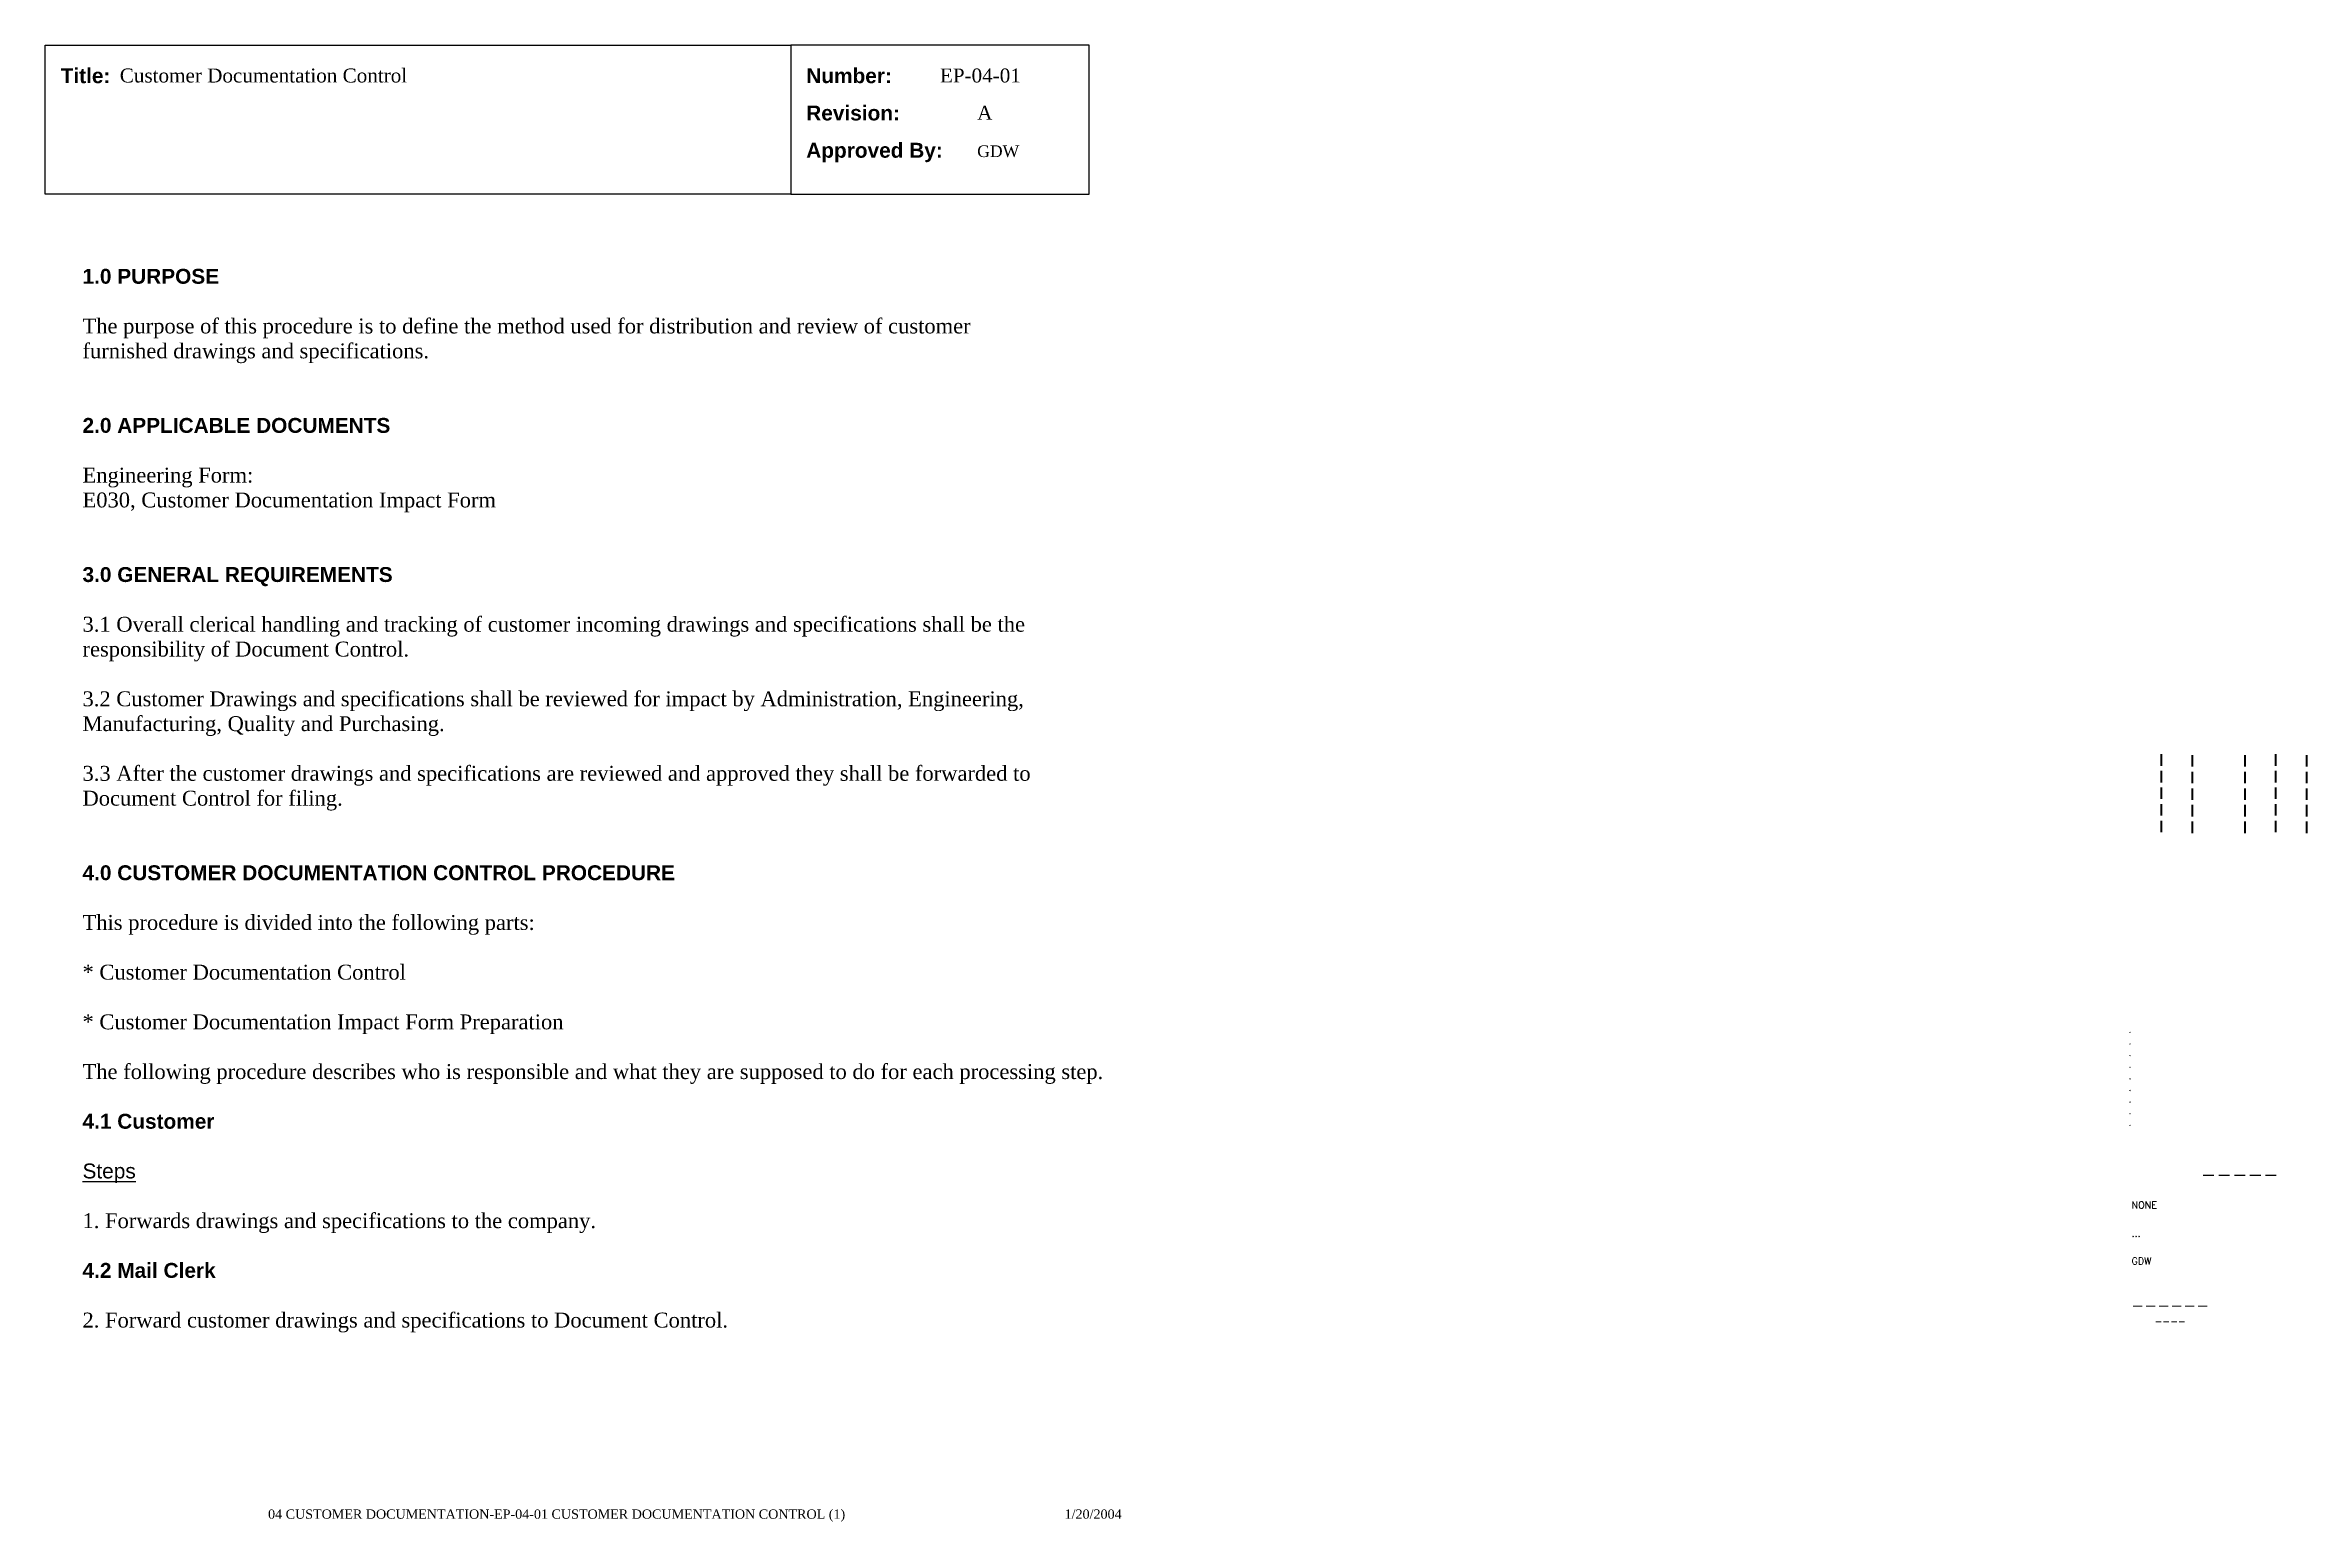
# Paper-space layout 'EP-04-01 Customer Documentation Control (1)' of a CAD drawing. Header units: inches. Extents: x 1 to 31.3, y 0.2 to 20.
import ezdxf
from ezdxf.enums import TextEntityAlignment as Align

# ---------------------------------------------------------------- set-up
doc = ezdxf.new("R2010")
doc.units = ezdxf.units.IN
doc.header["$MEASUREMENT"] = 0
doc.layers.add('TitleBlock_Attributes', color=40, linetype='Continuous', plot=False)
doc.layers.add('TitleBlock_Atts_Print', color=1, linetype='Continuous')
doc.styles.get("Standard").update_dxf_attribs({"font": 'simplex.shx'})
doc.styles.add('style1', font='TIMES.TTF')
doc.styles.add('styleAtt', font='TIMES.TTF')
doc.styles.add('TBBIGTEXT', font='complex.shx')

# ---------------------------------------------------------------- blocks, each defined once
blk = doc.blocks.new('Test1')
at = {"layer": 'TitleBlock_Attributes', "style": 'TBBIGTEXT', "width": 0.8}
for tag, p, height in [('SideLine1', (29.492, 9.408), 0.25), ('SideLine2', (29.906, 9.396), 0.25), ('SideLine3', (30.612, 9.396), 0.25), ('SideLine4', (31.026, 9.408), 0.25), ('SideLine5', (31.44, 9.396), 0.25), ('File-Layout', (28.803, 3.641), 0.125)]:
    blk.add_attdef(tag, p, '', height=height, rotation=90, dxfattribs=at)
at = {"layer": 'TitleBlock_Attributes'}
for tag, p, height in [('REV1', (28.947, 6.754), 0.0625), ('REV2', (28.947, 6.598), 0.0625), ('REV3', (28.947, 6.442), 0.0625), ('REV4', (28.947, 6.286), 0.0625), ('REV5', (28.947, 6.13), 0.0625), ('REV6', (28.947, 5.974), 0.0625), ('REV7', (28.947, 5.818), 0.0625), ('REV8', (28.947, 5.662), 0.0625), ('REV9', (28.947, 5.506), 0.0625), ('SCALE', (28.983, 4.394), 0.0938), ('INCHARGE', (28.983, 4.016), 0.0938), ('DRW', (28.983, 3.641), 0.0938)]:
    blk.add_attdef(tag, p, '', height=height, dxfattribs=at)
at = {"layer": 'TitleBlock_Attributes', "style": 'TBBIGTEXT'}
for tag, height, p in [('PROJNUM', 0.188, (30.434, 4.761)), ('DWG_NUM', 0.156, (31.168, 4.127)), ('CUSTOMER', 0.156, (29.501, 3.017)), ('LOCATION', 0.0938, (29.501, 2.835)), ('DESC_1', 0.188, (29.501, 2.412)), ('DESC_2', 0.188, (29.501, 2.1)), ('DESC_3', 0.188, (29.501, 1.787))]:
    blk.add_attdef(tag, text='', height=height, dxfattribs=at).set_placement(p, align=Align.CENTER)
at = {"layer": 'TitleBlock_Attributes'}
blk.add_attdef('DRW_DATE', text='', height=0.0938, dxfattribs=at).set_placement((31.149, 3.648), align=Align.CENTER)

psp = doc.layouts.new('EP-04-01 Customer Documentation Control (1)')

# ---------------------------------------------------------------- linework, layer by layer
for points in [[(1, 20), (11, 20), (11, 18), (1, 18)], [(11, 18), (15, 18), (15, 20), (11, 20)]]:
    psp.add_lwpolyline(points, close=True)

# ---------------------------------------------------------------- block references
ref = psp.add_blockref('Test1', (0, 0))
ref.add_attrib('CUSTOMER', '------', dxfattribs={"layer": 'TitleBlock_Attributes', "height": 0.1562, "style": 'TBBIGTEXT'}).set_placement((29.501, 3.017), align=Align.CENTER)
ref.add_attrib('LOCATION', '----', dxfattribs={"layer": 'TitleBlock_Attributes', "height": 0.0938, "style": 'TBBIGTEXT'}).set_placement((29.501, 2.835), align=Align.CENTER)
ref.add_attrib('DESC_1', 'Customer Documentation Control', (2, 19.5), dxfattribs={"layer": 'TitleBlock_Atts_Print', "height": 0.1875, "style": 'styleAtt'})
ref.add_attrib('DESC_2', 'EP-04-01', (13, 19.5), dxfattribs={"layer": 'TitleBlock_Atts_Print', "height": 0.1875, "style": 'styleAtt'})
ref.add_attrib('DESC_3', 'A', (13.5, 19), dxfattribs={"layer": 'TitleBlock_Atts_Print', "height": 0.188, "style": 'styleAtt'})
ref.add_attrib('PROJNUM', '-----', dxfattribs={"layer": 'TitleBlock_Attributes', "height": 0.1875, "style": 'TBBIGTEXT'}).set_placement((30.434, 4.761), align=Align.CENTER)
ref.add_attrib('DWG_NUM', 'GDW', (13.5, 18.5), dxfattribs={"layer": 'TitleBlock_Atts_Print', "height": 0.1562, "style": 'styleAtt'})
ref.add_attrib('DRW_DATE', '1/20/2004', dxfattribs={"layer": 'TitleBlock_Atts_Print', "height": 0.125, "style": 'styleAtt'}).set_placement((15.055, 0.232), align=Align.CENTER)
ref.add_attrib('DRW', 'GDW', (28.983, 3.641), dxfattribs={"layer": 'TitleBlock_Attributes', "height": 0.0938})
ref.add_attrib('INCHARGE', '...', (28.983, 4.016), dxfattribs={"layer": 'TitleBlock_Attributes', "height": 0.0938})
ref.add_attrib('SCALE', 'NONE', (28.983, 4.394), dxfattribs={"layer": 'TitleBlock_Attributes', "height": 0.0938})
ref.add_attrib('REV1', '.', (28.947, 6.754), dxfattribs={"layer": 'TitleBlock_Attributes', "height": 0.0625})
ref.add_attrib('REV2', '.', (28.947, 6.598), dxfattribs={"layer": 'TitleBlock_Attributes', "height": 0.0625})
ref.add_attrib('REV3', '.', (28.947, 6.442), dxfattribs={"layer": 'TitleBlock_Attributes', "height": 0.0625})
ref.add_attrib('REV4', '.', (28.947, 6.286), dxfattribs={"layer": 'TitleBlock_Attributes', "height": 0.0625})
ref.add_attrib('REV5', '.', (28.947, 6.13), dxfattribs={"layer": 'TitleBlock_Attributes', "height": 0.0625})
ref.add_attrib('REV6', '.', (28.947, 5.974), dxfattribs={"layer": 'TitleBlock_Attributes', "height": 0.0625})
ref.add_attrib('REV7', '.', (28.947, 5.818), dxfattribs={"layer": 'TitleBlock_Attributes', "height": 0.0625})
ref.add_attrib('REV8', '.', (28.947, 5.662), dxfattribs={"layer": 'TitleBlock_Attributes', "height": 0.0625})
ref.add_attrib('REV9', '.', (28.947, 5.506), dxfattribs={"layer": 'TitleBlock_Attributes', "height": 0.0625})
ref.add_attrib('SideLine1', '-----', (29.492, 9.408), dxfattribs={"layer": 'TitleBlock_Attributes', "height": 0.25, "rotation": 90, "style": 'TBBIGTEXT', "width": 0.8})
ref.add_attrib('SideLine2', '-----', (29.906, 9.396), dxfattribs={"layer": 'TitleBlock_Attributes', "height": 0.25, "rotation": 90, "style": 'TBBIGTEXT', "width": 0.8})
ref.add_attrib('SideLine3', '-----', (30.612, 9.396), dxfattribs={"layer": 'TitleBlock_Attributes', "height": 0.25, "rotation": 90, "style": 'TBBIGTEXT', "width": 0.8})
ref.add_attrib('SideLine4', '-----', (31.026, 9.408), dxfattribs={"layer": 'TitleBlock_Attributes', "height": 0.25, "rotation": 90, "style": 'TBBIGTEXT', "width": 0.8})
ref.add_attrib('SideLine5', '-----', (31.44, 9.396), dxfattribs={"layer": 'TitleBlock_Attributes', "height": 0.25, "rotation": 90, "style": 'TBBIGTEXT', "width": 0.8})
ref.add_attrib('File-Layout', '04 CUSTOMER DOCUMENTATION-EP-04-01 CUSTOMER DOCUMENTATION CONTROL (1)', dxfattribs={"layer": 'TitleBlock_Atts_Print', "height": 0.125, "style": 'styleAtt'}).set_placement((7.859, 0.232), align=Align.CENTER)

# ---------------------------------------------------------------- texts
at = {"color": 5, "char_height": 0.2, "width": 2, "attachment_point": 1, "line_spacing_factor": 1.5, "style": 'style1'}
for s, insert in [('{\\fArial|b1|i0|c0|p34;Title:}', (1.207, 19.691)), ('{\\fArial|b1|i0|c0|p34;Number:\\PRevision:\\PApproved By:}', (11.207, 19.691))]:
    psp.add_mtext(s, dxfattribs=dict(at, insert=insert))
at = {"color": 5, "insert": (1.5, 17), "char_height": 0.2, "width": 13, "attachment_point": 1, "style": 'style1'}
psp.add_mtext('{\\fArial|b1|i0|c0|p34;1.0 PURPOSE\\P\\P}The purpose of this procedure is to define the method used for distribution and review of customer furnished drawings and specifications.\\P\\P\\P{\\fArial|b1|i0|c0|p34;2.0 APPLICABLE DOCUMENTS\\P\\P}Engineering Form:\\PE030, Customer Documentation Impact Form\\P\\P\\P{\\fArial|b1|i0|c0|p34;3.0 GENERAL REQUIREMENTS\\P\\P}3.1 Overall clerical handling and tracking of customer incoming drawings and specifications shall be the responsibility of Document Control.\\P\\P3.2 Customer Drawings and specifications shall be reviewed for impact by Administration, Engineering, Manufacturing, Quality and Purchasing.\\P\\P3.3 After the customer drawings and specifications are reviewed and approved they shall be forwarded to Document Control for filing.\\P\\P\\P{\\fArial|b1|i0|c0|p34;4.0 CUSTOMER DOCUMENTATION CONTROL PROCEDURE\\P\\P}This procedure is divided into the following parts:\\P\\P* Customer Documentation Control\\P\\P* Customer Documentation Impact Form Preparation\\P\\PThe following procedure describes who is responsible and what they are supposed to do for each processing step.\\P\\P{\\fArial|b1|i0|c0|p34;4.1 Customer\\P\\P\\fArial|b0|i0|c0|p34;\\LSteps\\P\\P}1. Forwards drawings and specifications to the company.\\P\\P{\\fArial|b1|i0|c0|p34;4.2 Mail Clerk\\P\\P}2. Forward customer drawings and specifications to Document Control.', dxfattribs=at)

doc.saveas('drawing.dxf')
